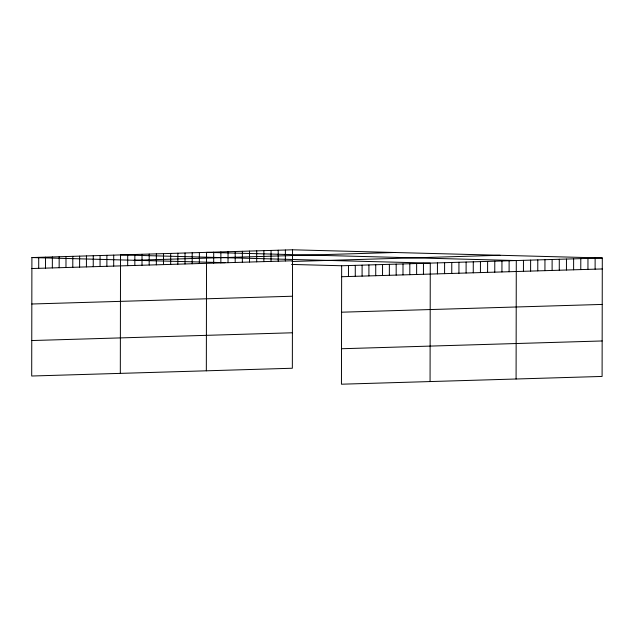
<?xml version="1.0" encoding="UTF-8"?>
<svg xmlns="http://www.w3.org/2000/svg" width="634" height="634" viewBox="0 0 634 634"><rect width="100%" height="100%" fill="white"/><g stroke="black" fill="none" stroke-linecap="round" stroke-linejoin="round"><path stroke-width="0.95" d="M292.551 249.796L31.906 257.562L31.7 376.017L292.345 368.243L292.551 249.796L602.3 257.983L602.094 376.438L341.449 384.204L341.655 265.757L602.3 257.983M38.706 268.333L38.722 257.356M45.521 268.127L45.537 257.158M52.337 267.92L52.36 256.952M59.152 267.722L59.176 256.754M65.976 267.516L65.991 256.548M72.791 267.31L72.807 256.342M79.607 267.112L79.622 256.144M86.422 266.906L86.438 255.938M93.238 266.7L93.261 255.732M100.053 266.502L100.077 255.534M106.877 266.296L106.892 255.328M113.692 266.09L113.708 255.122M120.317 373.371L120.523 254.923L430.272 263.118L430.066 381.565M127.672 265.678L127.696 254.709M134.844 265.464L134.86 254.496M142.008 265.25L142.032 254.282M149.18 265.036L149.196 254.068M156.344 264.822L156.368 253.854M163.517 264.608L163.532 253.64M170.681 264.394L170.697 253.426M177.845 264.18L177.869 253.212M185.017 263.966L185.033 252.998M192.181 263.752L192.205 252.784M199.353 263.538L199.369 252.57M206.335 370.811L206.541 252.356L516.29 260.55L516.084 378.997M213.69 263.11L213.706 252.142M220.854 262.896L220.878 251.928M228.026 262.682L228.042 251.714M235.19 262.468L235.206 251.5M242.354 262.254L242.378 251.286M249.527 262.04L249.542 251.072M256.691 261.826L256.715 250.858M263.863 261.62L263.879 250.644M271.027 261.406L271.051 250.438M278.199 261.192L278.215 250.224M285.363 260.978L285.387 250.01M348.454 276.519L348.47 265.551M355.27 276.321L355.286 265.353M362.085 276.115L362.109 265.147M368.901 275.909L368.925 264.941M375.724 275.711L375.74 264.743M382.54 275.505L382.556 264.536M389.355 275.299L389.371 264.33M396.171 275.101L396.187 264.132M402.986 274.894L403.01 263.926M409.802 274.696L409.826 263.72M416.625 274.49L416.641 263.522M423.441 274.284L423.457 263.316M437.42 273.872L437.444 262.904M444.592 273.658L444.608 262.69M451.757 273.444L451.78 262.476M458.929 273.23L458.945 262.262M466.093 273.016L466.117 262.048M473.265 272.802L473.281 261.834M480.429 272.588L480.445 261.62M487.594 272.374L487.617 261.406M494.766 272.16L494.782 261.192M501.93 271.946L501.954 260.978M509.102 271.732L509.118 260.764M523.438 271.304L523.454 260.336M530.603 271.09L530.626 260.122M537.775 270.877L537.79 259.908M544.939 270.663L544.955 259.694M552.103 270.449L552.127 259.48M559.275 270.235L559.291 259.266M566.439 270.021L566.463 259.052M573.611 269.807L573.627 258.838M580.776 269.593L580.799 258.624M587.948 269.379L587.964 258.41M595.112 269.165L595.136 258.197M134.123 260.265L394.768 252.498M31.89 268.531L292.536 260.764M292.028 261.485L500.083 255.28M341.639 276.725L602.284 268.951M31.827 304.003L292.472 296.229M341.575 312.197L602.221 304.423M31.763 340.545L292.409 332.779M341.512 348.74L602.157 340.965M31.906 257.562L225.038 262.674M291.529 264.433L341.655 265.757"/></g></svg>
